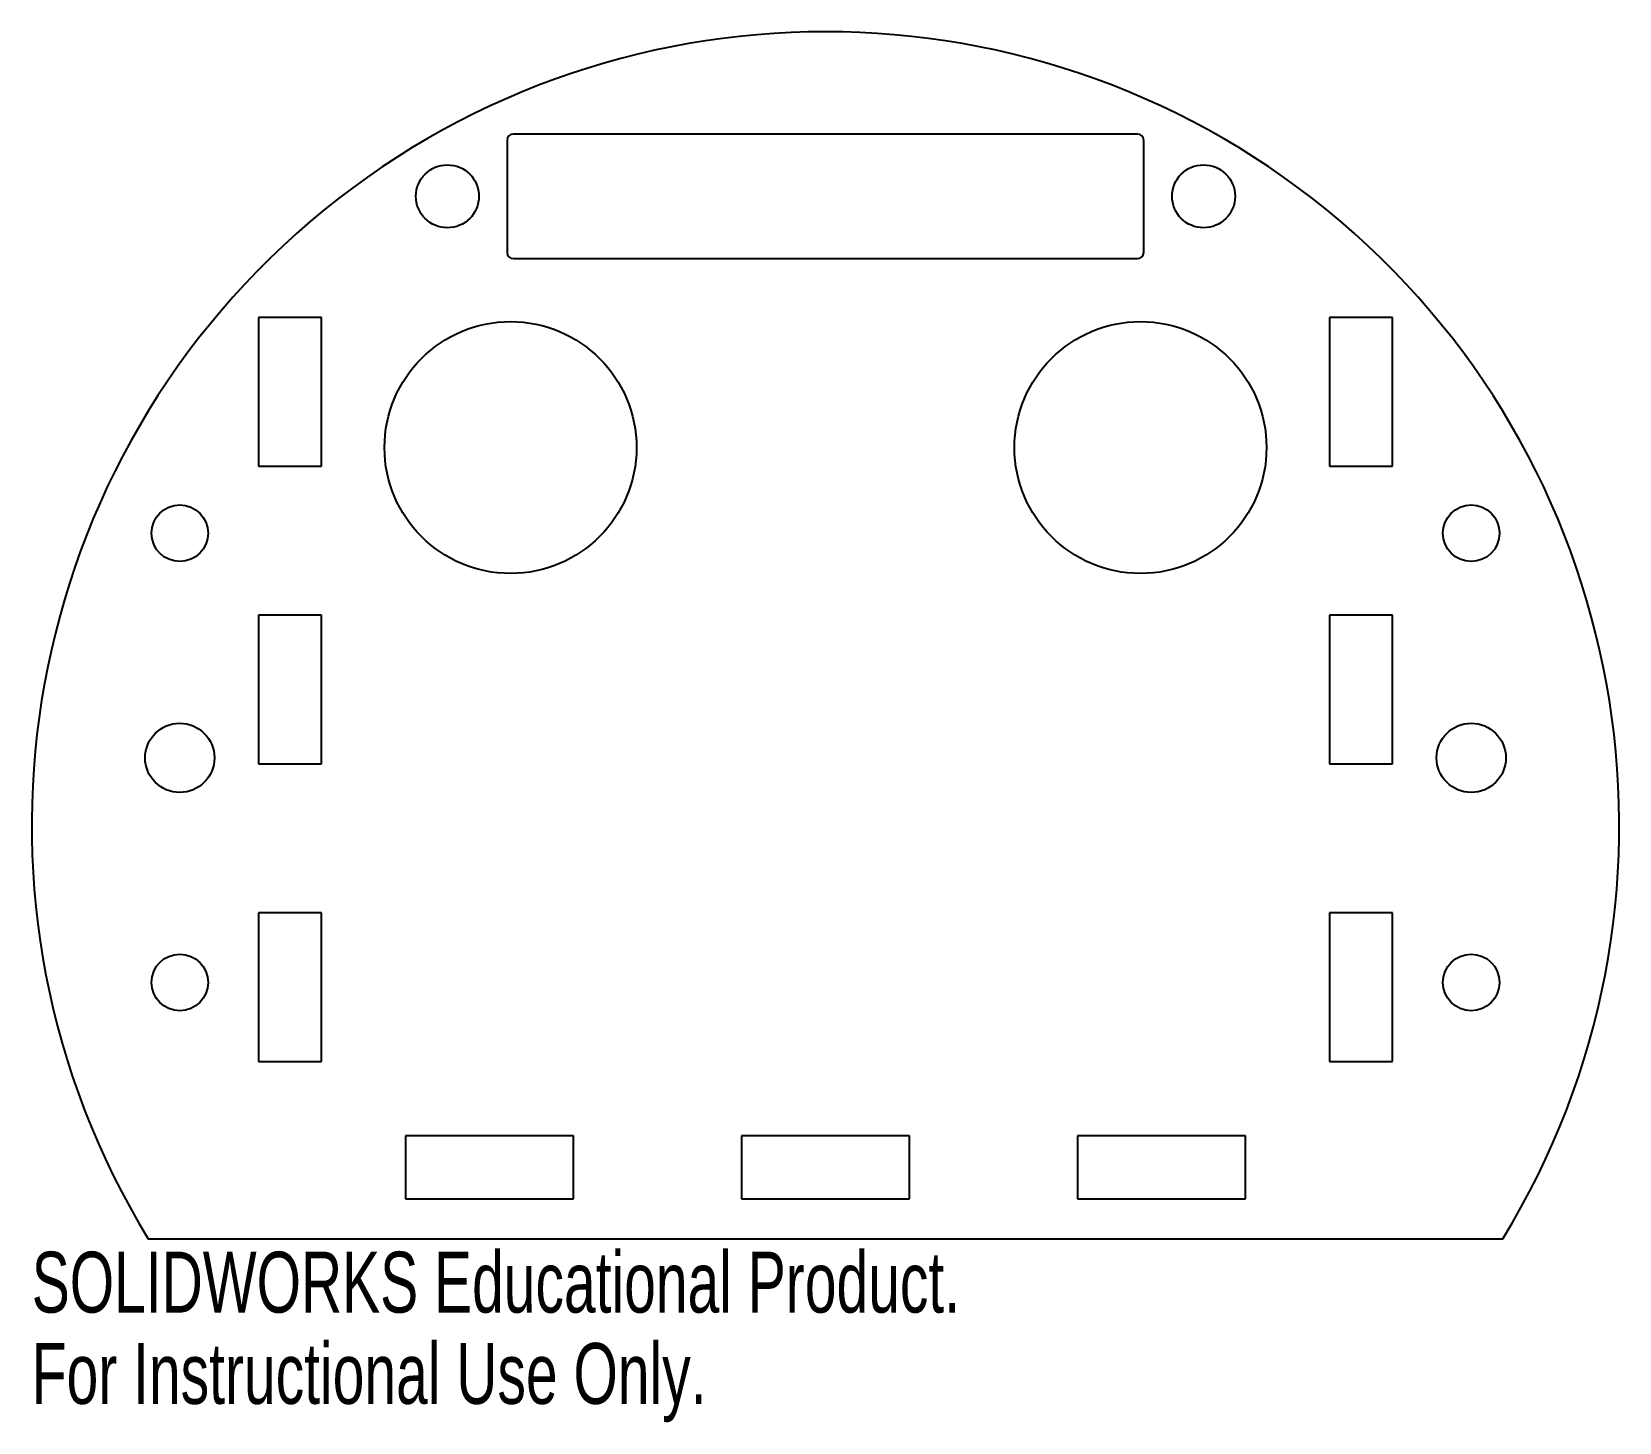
# Model space of a CAD drawing. Header units: millimetres. Extents: x -63 to 63, y -47 to 63.
import ezdxf

# ---------------------------------------------------------------- set-up
doc = ezdxf.new("R2010")
doc.units = ezdxf.units.MM
doc.styles.add('SLDTEXTSTYLE0', font='TXT', dxfattribs={"width": 0.7})

msp = doc.modelspace()

# ---------------------------------------------------------------- linework, layer by layer
at = {"color": 7, "linetype": 'Continuous', "lineweight": 25}
for p, q in [((-25.27, 54.37), (-25.27, 45.48)), ((24.76, 54.87), (-24.77, 54.87)), ((25.27, 45.48), (25.27, 54.37)), ((-24.77, 44.98), (24.76, 44.98)), ((-40, 40.31), (-45, 40.31)), ((-45, 40.31), (-45, 28.49)), ((-40, 28.49), (-40, 40.31)), ((40, 40.31), (40, 28.49)), ((45, 40.31), (40, 40.31)), ((45, 28.49), (45, 40.31)), ((-45, 28.49), (-40, 28.49)), ((40, 28.49), (45, 28.49)), ((-40, 16.67), (-45, 16.67)), ((-45, 16.67), (-45, 4.85)), ((-40, 4.85), (-40, 16.67)), ((40, 16.67), (40, 4.85)), ((45, 16.67), (40, 16.67)), ((45, 4.85), (45, 16.67)), ((-45, 4.85), (-40, 4.85)), ((40, 4.85), (45, 4.85)), ((-45, -6.96), (-45, -18.78)), ((-40, -6.96), (-45, -6.96)), ((-40, -18.78), (-40, -6.96)), ((45, -6.96), (40, -6.96)), ((40, -6.96), (40, -18.78)), ((45, -18.78), (45, -6.96)), ((-45, -18.78), (-40, -18.78)), ((40, -18.78), (45, -18.78)), ((-33.33, -24.69), (-33.33, -29.69)), ((-20, -24.69), (-33.33, -24.69)), ((-20, -29.69), (-20, -24.69)), ((-6.67, -24.69), (-6.67, -29.69)), ((6.67, -24.69), (-6.67, -24.69)), ((6.67, -29.69), (6.67, -24.69)), ((20, -24.69), (20, -29.69)), ((33.33, -24.69), (20, -24.69)), ((33.33, -29.69), (33.33, -24.69)), ((-33.33, -29.69), (-20, -29.69)), ((-6.67, -29.69), (6.67, -29.69)), ((20, -29.69), (33.33, -29.69)), ((-53.75, -32.86), (53.75, -32.86))]:
    msp.add_line(p, q, dxfattribs=at)
for centre, radius in [((-30.01, 49.93), 2.5), ((30.01, 49.93), 2.5), ((-25, 29.98), 10), ((25, 29.98), 10), ((-51.25, 23.18), 2.25), ((51.25, 23.18), 2.25), ((-51.25, 5.34), 2.75), ((51.25, 5.34), 2.75), ((-51.25, -12.5), 2.25), ((51.25, -12.5), 2.25)]:
    msp.add_circle(centre, radius, dxfattribs=at)
for centre, radius, start, end in [((0, 0), 63, 328.559, 211.441), ((-24.77, 54.37), 0.5, 90, 180), ((24.76, 54.37), 0.5, 0, 90), ((-24.77, 45.48), 0.5, 180, 270), ((24.76, 45.48), 0.5, 270, 0)]:
    msp.add_arc(centre, radius, start, end, dxfattribs=at)

# ---------------------------------------------------------------- texts
at = {"color": 7, "linetype": 'Continuous', "char_height": 4.8336, "attachment_point": 1, "style": 'SLDTEXTSTYLE0'}
for s, insert in [('SOLIDWORKS Educational Product.', (-63, -33.88)), ('For Instructional Use Only.', (-63, -41.13))]:
    msp.add_mtext(s, dxfattribs=dict(at, insert=insert))

doc.saveas('drawing.dxf')
